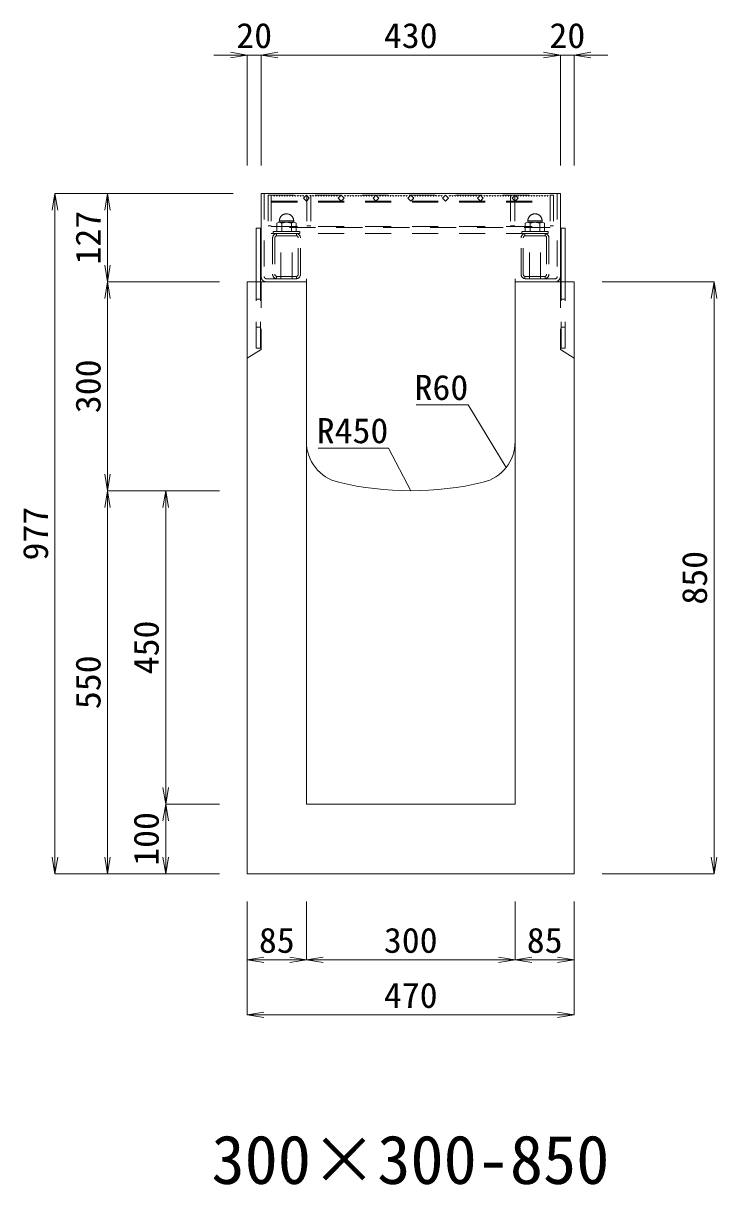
# Model space of a CAD drawing. Units: millimetres at full size; some dimension numbers follow another scale. Extents: x -734 to 58102, y 49499 to 87169.
# Drawn here: x 6753 to 7749, y 64926 to 66594 of the extents above; entities that cross this region are included whole.
import ezdxf
from ezdxf.enums import TextEntityAlignment as Align

# ---------------------------------------------------------------- set-up
doc = ezdxf.new("R2010")
doc.units = ezdxf.units.MM
doc.header["$LTSCALE"] = 50
doc.linetypes.add('USER1', pattern=[1.35, 0.75, -0.6])
doc.layers.add('0_2', color=7, linetype='Continuous')
for name, color, linetype, lineweight in [('寸法線', 7, 'Continuous', 13), ('引出線', 4, 'Continuous', 13), ('本体', 2, 'Continuous', 20), ('ｸﾞﾚｰﾁﾝｸﾞ', 7, 'USER1', 9)]:
    doc.layers.add(name, color=color, linetype=linetype, lineweight=lineweight)
doc.styles.add('ＭＳ 明朝', font='')
doc.styles.get('ＭＳ 明朝').set_extended_font_data('MS Mincho')

# ---------------------------------------------------------------- blocks, each defined once
blk = doc.blocks.new('open_arrow')
at = {"color": 0, "linetype": 'Continuous', "lineweight": -2}
blk.add_lwpolyline([(7.5, 1.25), (0, 0), (7.5, -1.25)], dxfattribs=at)

msp = doc.modelspace()

# ---------------------------------------------------------------- linework, layer by layer
at = {"layer": '寸法線'}
for p, q in [((7142.5, 66548.39), (7026.5, 66548.39)), ((7074.5, 66389.67), (7074.5, 66548.39)), ((7094.5, 66548.39), (7524.5, 66548.39)), ((7094.5, 66389.67), (7094.5, 66548.39)), ((7094.5, 66389.67), (7094.5, 66548.39)), ((7476.5, 66548.39), (7592.5, 66548.39)), ((7524.5, 66389.67), (7524.5, 66548.39)), ((7524.5, 66389.67), (7524.5, 66548.39)), ((7544.5, 66389.67), (7544.5, 66548.39)), ((6798.14, 65372.65), (6798.14, 66349.65)), ((7054.48, 66349.65), (6798.14, 66349.65)), ((6873.69, 66349.65), (6873.69, 66222.65)), ((7054.48, 66349.65), (6873.69, 66349.65)), ((7034.48, 66222.65), (6873.69, 66222.65)), ((6873.69, 66222.65), (6873.69, 65922.65)), ((7034.48, 66222.65), (6873.69, 66222.65)), ((7584.52, 66222.65), (7745.31, 66222.65)), ((7745.31, 66222.65), (7745.31, 65372.65)), ((6873.69, 65922.65), (6873.69, 65372.65)), ((7034.48, 65922.65), (6873.69, 65922.65)), ((7034.48, 65922.65), (6873.69, 65922.65)), ((6957.29, 65472.65), (6957.29, 65922.65)), ((7034.48, 65922.65), (6957.29, 65922.65)), ((7034.48, 65472.65), (6957.29, 65472.65)), ((6957.29, 65372.65), (6957.29, 65472.65)), ((7034.48, 65472.65), (6957.29, 65472.65)), ((7034.48, 65372.65), (6798.14, 65372.65)), ((7034.48, 65372.65), (6873.69, 65372.65)), ((7034.48, 65372.65), (6957.29, 65372.65)), ((7584.52, 65372.65), (7745.31, 65372.65)), ((7074.5, 65332.63), (7074.5, 65170.06)), ((7074.5, 65332.63), (7074.5, 65249.11)), ((7159.5, 65332.63), (7159.5, 65249.11)), ((7159.5, 65332.63), (7159.5, 65249.11)), ((7459.5, 65332.63), (7459.5, 65249.11)), ((7459.5, 65332.63), (7459.5, 65249.11)), ((7544.5, 65332.63), (7544.5, 65170.06)), ((7544.5, 65332.63), (7544.5, 65249.11)), ((7074.5, 65249.11), (7159.5, 65249.11)), ((7159.5, 65249.11), (7459.5, 65249.11)), ((7459.5, 65249.11), (7544.5, 65249.11)), ((7074.5, 65170.06), (7544.5, 65170.06))]:
    msp.add_line(p, q, dxfattribs=at)
at = {"layer": '引出線'}
for points in [[(7446.57, 65955.96), (7392.16, 66045.86), (7317.49, 66045.86)], [(7309.5, 65922.65), (7277.28, 65983.79), (7176.27, 65983.79)]]:
    msp.add_lwpolyline(points, dxfattribs=at)
at = {"layer": '本体'}
for p, q in [((7074.5, 66222.65), (7074.5, 65372.65)), ((7074.5, 66222.65), (7159.5, 66222.65)), ((7159.5, 65993.17), (7159.5, 66222.65)), ((7459.5, 65993.17), (7459.5, 66222.65)), ((7459.5, 66222.65), (7544.5, 66222.65)), ((7544.5, 65372.65), (7544.5, 66222.65)), ((7159.5, 65993.17), (7159.5, 65472.65)), ((7459.5, 65993.17), (7459.5, 65472.65)), ((7159.5, 65472.65), (7459.5, 65472.65)), ((7074.5, 65372.65), (7544.5, 65372.65))]:
    msp.add_line(p, q, dxfattribs=at)
at = {"layer": '本体', "linetype": 'USER1', "lineweight": 9}
for p, q in [((7094.51, 66222.65), (7094.51, 66125.65)), ((7524.51, 66222.65), (7524.51, 66125.65)), ((7074.51, 66113.14), (7094.51, 66125.65)), ((7544.51, 66113.14), (7524.51, 66125.65))]:
    msp.add_line(p, q, dxfattribs=at)
at = {"layer": '本体'}
for centre, radius, start, end in [((7219.5, 65993.17), 60, 180, 256.65785), ((7399.5, 65993.17), 60, 283.34237, 0), ((7309.5, 66372.65), 450, 256.65777, 283.34225)]:
    msp.add_arc(centre, radius, start, end, dxfattribs=at)
at = {"layer": 'ｸﾞﾚｰﾁﾝｸﾞ', "linetype": 'Continuous'}
for p, q in [((7094.5, 66349.65), (7524.5, 66349.65)), ((7094.5, 66230.28), (7094.5, 66349.65)), ((7524.5, 66222.65), (7524.5, 66349.65)), ((7093.5, 66299.64), (7087.5, 66299.64)), ((7087.5, 66222.65), (7087.5, 66299.64)), ((7093.5, 66222.65), (7093.5, 66299.64)), ((7525.5, 66299.64), (7531.5, 66299.64)), ((7525.5, 66222.65), (7525.5, 66299.64)), ((7531.5, 66222.65), (7531.5, 66299.64))]:
    msp.add_line(p, q, dxfattribs=at)
at = {"layer": 'ｸﾞﾚｰﾁﾝｸﾞ'}
for p, q in [((7099, 66349.65), (7099, 66230.15)), ((7104.5, 66347.15), (7104.5, 66303.15)), ((7109, 66347.15), (7109, 66303.15)), ((7109, 66347.15), (7109, 66292.15)), ((7109, 66338.65), (7510, 66338.65)), ((7109, 66337.15), (7510, 66337.15)), ((7112.2, 66347.15), (7113.1, 66345.05)), ((7113.1, 66345.05), (7114, 66347.15)), ((7116, 66347.15), (7116.9, 66345.05)), ((7116.9, 66345.05), (7117.8, 66347.15)), ((7119.8, 66347.15), (7120.7, 66345.05)), ((7120.7, 66345.05), (7121.6, 66347.15)), ((7123.6, 66347.15), (7124.5, 66345.05)), ((7124.5, 66345.05), (7125.4, 66347.15)), ((7127.4, 66347.15), (7128.3, 66345.05)), ((7128.3, 66345.05), (7129.2, 66347.15)), ((7131.2, 66347.15), (7132.1, 66345.05)), ((7132.1, 66345.05), (7133, 66347.15)), ((7135, 66347.15), (7135.9, 66345.05)), ((7135.9, 66345.05), (7136.8, 66347.15)), ((7138.8, 66347.15), (7139.7, 66345.05)), ((7139.7, 66345.05), (7140.6, 66347.15)), ((7142.6, 66347.15), (7143.5, 66345.05)), ((7143.5, 66345.05), (7144.4, 66347.15)), ((7146.4, 66347.15), (7147.3, 66345.05)), ((7147.3, 66345.05), (7148.2, 66347.15)), ((7150.2, 66347.15), (7151.1, 66345.05)), ((7151.1, 66345.05), (7152, 66347.15)), ((7154, 66347.15), (7154.9, 66345.05)), ((7154.9, 66345.05), (7155.8, 66347.15)), ((7159.5, 66347.15), (7155.26, 66342.91)), ((7155.26, 66342.91), (7159.5, 66338.66)), ((7163.74, 66342.91), (7159.5, 66347.15)), ((7159.5, 66338.66), (7163.74, 66342.91)), ((7159.5, 66338.66), (7160, 66339.16)), ((7160, 66347.15), (7160, 66303.15)), ((7164.5, 66347.15), (7165.4, 66345.05)), ((7165.4, 66345.05), (7166.3, 66347.15)), ((7166, 66347.15), (7166, 66303.15)), ((7168.3, 66347.15), (7169.2, 66345.05)), ((7169.2, 66345.05), (7170.1, 66347.15)), ((7172.1, 66347.15), (7173, 66345.05)), ((7173, 66345.05), (7173.9, 66347.15)), ((7175.9, 66347.15), (7176.8, 66345.05)), ((7176.8, 66345.05), (7177.7, 66347.15)), ((7179.7, 66347.15), (7180.6, 66345.05)), ((7180.6, 66345.05), (7181.5, 66347.15)), ((7183.5, 66347.15), (7184.4, 66345.05)), ((7184.4, 66345.05), (7185.3, 66347.15)), ((7187.3, 66347.15), (7188.2, 66345.05)), ((7188.2, 66345.05), (7189.1, 66347.15)), ((7191.1, 66347.15), (7192, 66345.05)), ((7192, 66345.05), (7192.9, 66347.15)), ((7194.9, 66347.15), (7195.8, 66345.05)), ((7195.8, 66345.05), (7196.7, 66347.15)), ((7198.7, 66347.15), (7199.6, 66345.05)), ((7199.6, 66345.05), (7200.5, 66347.15)), ((7202.5, 66347.15), (7203.4, 66345.05)), ((7203.4, 66345.05), (7204.3, 66347.15)), ((7209.5, 66347.15), (7205.26, 66342.91)), ((7205.26, 66342.91), (7209.5, 66338.66)), ((7213.74, 66342.91), (7209.5, 66347.15)), ((7209.5, 66338.66), (7213.74, 66342.91)), ((7214.5, 66347.15), (7215.4, 66345.05)), ((7215.4, 66345.05), (7216.3, 66347.15)), ((7218.3, 66347.15), (7219.2, 66345.05)), ((7219.2, 66345.05), (7220.1, 66347.15)), ((7222.1, 66347.15), (7223, 66345.05)), ((7223, 66345.05), (7223.9, 66347.15)), ((7225.9, 66347.15), (7226.8, 66345.05)), ((7226.8, 66345.05), (7227.7, 66347.15)), ((7229.7, 66347.15), (7230.6, 66345.05)), ((7230.6, 66345.05), (7231.5, 66347.15)), ((7233.5, 66347.15), (7234.4, 66345.05)), ((7234.4, 66345.05), (7235.3, 66347.15)), ((7237.3, 66347.15), (7238.2, 66345.05)), ((7238.2, 66345.05), (7239.1, 66347.15)), ((7241.1, 66347.15), (7242, 66345.05)), ((7242, 66345.05), (7242.9, 66347.15)), ((7244.9, 66347.15), (7245.8, 66345.05)), ((7245.8, 66345.05), (7246.7, 66347.15)), ((7248.7, 66347.15), (7249.6, 66345.05)), ((7249.6, 66345.05), (7250.5, 66347.15)), ((7252.5, 66347.15), (7253.4, 66345.05)), ((7253.4, 66345.05), (7254.3, 66347.15)), ((7259.5, 66347.15), (7255.26, 66342.91)), ((7255.26, 66342.91), (7259.5, 66338.66)), ((7263.74, 66342.91), (7259.5, 66347.15)), ((7259.5, 66338.66), (7263.74, 66342.91)), ((7264.5, 66347.15), (7265.4, 66345.05)), ((7265.4, 66345.05), (7266.3, 66347.15)), ((7268.3, 66347.15), (7269.2, 66345.05)), ((7269.2, 66345.05), (7270.1, 66347.15)), ((7272.1, 66347.15), (7273, 66345.05)), ((7273, 66345.05), (7273.9, 66347.15)), ((7275.9, 66347.15), (7276.8, 66345.05)), ((7276.8, 66345.05), (7277.7, 66347.15)), ((7279.7, 66347.15), (7280.6, 66345.05)), ((7280.6, 66345.05), (7281.5, 66347.15)), ((7283.5, 66347.15), (7284.4, 66345.05)), ((7284.4, 66345.05), (7285.3, 66347.15)), ((7287.3, 66347.15), (7288.2, 66345.05)), ((7288.2, 66345.05), (7289.1, 66347.15)), ((7291.1, 66347.15), (7292, 66345.05)), ((7292, 66345.05), (7292.9, 66347.15)), ((7294.9, 66347.15), (7295.8, 66345.05)), ((7295.8, 66345.05), (7296.7, 66347.15)), ((7298.7, 66347.15), (7299.6, 66345.05)), ((7299.6, 66345.05), (7300.5, 66347.15)), ((7302.5, 66347.15), (7303.4, 66345.05)), ((7303.4, 66345.05), (7304.3, 66347.15)), ((7309.5, 66347.15), (7305.26, 66342.91)), ((7305.26, 66342.91), (7309.5, 66338.66)), ((7309.5, 66347.15), (7313.74, 66342.91)), ((7313.74, 66342.91), (7309.5, 66338.66)), ((7315.6, 66345.05), (7314.7, 66347.15)), ((7316.5, 66347.15), (7315.6, 66345.05)), ((7319.4, 66345.05), (7318.5, 66347.15)), ((7320.3, 66347.15), (7319.4, 66345.05)), ((7323.2, 66345.05), (7322.3, 66347.15)), ((7324.1, 66347.15), (7323.2, 66345.05)), ((7327, 66345.05), (7326.1, 66347.15)), ((7327.9, 66347.15), (7327, 66345.05)), ((7330.8, 66345.05), (7329.9, 66347.15)), ((7331.7, 66347.15), (7330.8, 66345.05)), ((7334.6, 66345.05), (7333.7, 66347.15)), ((7335.5, 66347.15), (7334.6, 66345.05)), ((7338.4, 66345.05), (7337.5, 66347.15)), ((7339.3, 66347.15), (7338.4, 66345.05)), ((7342.2, 66345.05), (7341.3, 66347.15)), ((7343.1, 66347.15), (7342.2, 66345.05)), ((7346, 66345.05), (7345.1, 66347.15)), ((7346.9, 66347.15), (7346, 66345.05)), ((7349.8, 66345.05), (7348.9, 66347.15)), ((7350.7, 66347.15), (7349.8, 66345.05)), ((7353.6, 66345.05), (7352.7, 66347.15)), ((7354.5, 66347.15), (7353.6, 66345.05)), ((7355.26, 66342.91), (7359.5, 66347.15)), ((7359.5, 66338.66), (7355.26, 66342.91)), ((7359.5, 66347.15), (7363.74, 66342.91)), ((7363.74, 66342.91), (7359.5, 66338.66)), ((7365.6, 66345.05), (7364.7, 66347.15)), ((7366.5, 66347.15), (7365.6, 66345.05)), ((7369.4, 66345.05), (7368.5, 66347.15)), ((7370.3, 66347.15), (7369.4, 66345.05)), ((7373.2, 66345.05), (7372.3, 66347.15)), ((7374.1, 66347.15), (7373.2, 66345.05)), ((7377, 66345.05), (7376.1, 66347.15)), ((7377.9, 66347.15), (7377, 66345.05)), ((7380.8, 66345.05), (7379.9, 66347.15)), ((7381.7, 66347.15), (7380.8, 66345.05)), ((7384.6, 66345.05), (7383.7, 66347.15)), ((7385.5, 66347.15), (7384.6, 66345.05)), ((7388.4, 66345.05), (7387.5, 66347.15)), ((7389.3, 66347.15), (7388.4, 66345.05)), ((7392.2, 66345.05), (7391.3, 66347.15)), ((7393.1, 66347.15), (7392.2, 66345.05)), ((7396, 66345.05), (7395.1, 66347.15)), ((7396.9, 66347.15), (7396, 66345.05)), ((7399.8, 66345.05), (7398.9, 66347.15)), ((7400.7, 66347.15), (7399.8, 66345.05)), ((7403.6, 66345.05), (7402.7, 66347.15)), ((7404.5, 66347.15), (7403.6, 66345.05)), ((7405.26, 66342.91), (7409.5, 66347.15)), ((7409.5, 66338.66), (7405.26, 66342.91)), ((7409.5, 66347.15), (7413.74, 66342.91)), ((7413.74, 66342.91), (7409.5, 66338.66)), ((7415.6, 66345.05), (7414.7, 66347.15)), ((7416.5, 66347.15), (7415.6, 66345.05)), ((7419.4, 66345.05), (7418.5, 66347.15)), ((7420.3, 66347.15), (7419.4, 66345.05)), ((7423.2, 66345.05), (7422.3, 66347.15)), ((7424.1, 66347.15), (7423.2, 66345.05)), ((7427, 66345.05), (7426.1, 66347.15)), ((7427.9, 66347.15), (7427, 66345.05)), ((7430.8, 66345.05), (7429.9, 66347.15)), ((7431.7, 66347.15), (7430.8, 66345.05)), ((7434.6, 66345.05), (7433.7, 66347.15)), ((7435.5, 66347.15), (7434.6, 66345.05)), ((7438.4, 66345.05), (7437.5, 66347.15)), ((7439.3, 66347.15), (7438.4, 66345.05)), ((7442.2, 66345.05), (7441.3, 66347.15)), ((7443.1, 66347.15), (7442.2, 66345.05)), ((7446, 66345.05), (7445.1, 66347.15)), ((7446.9, 66347.15), (7446, 66345.05)), ((7449.8, 66345.05), (7448.9, 66347.15)), ((7450.7, 66347.15), (7449.8, 66345.05)), ((7453.6, 66345.05), (7452.7, 66347.15)), ((7453, 66347.15), (7453, 66303.15)), ((7454.5, 66347.15), (7453.6, 66345.05)), ((7455.26, 66342.91), (7459.5, 66347.15)), ((7459.5, 66338.66), (7455.26, 66342.91)), ((7459, 66347.15), (7459, 66303.15)), ((7459.5, 66338.66), (7459, 66339.16)), ((7459.5, 66347.15), (7463.74, 66342.91)), ((7463.74, 66342.91), (7459.5, 66338.66)), ((7464.1, 66345.05), (7463.2, 66347.15)), ((7465, 66347.15), (7464.1, 66345.05)), ((7467.9, 66345.05), (7467, 66347.15)), ((7468.8, 66347.15), (7467.9, 66345.05)), ((7471.7, 66345.05), (7470.8, 66347.15)), ((7472.6, 66347.15), (7471.7, 66345.05)), ((7475.5, 66345.05), (7474.6, 66347.15)), ((7476.4, 66347.15), (7475.5, 66345.05)), ((7479.3, 66345.05), (7478.4, 66347.15)), ((7480.2, 66347.15), (7479.3, 66345.05)), ((7483.1, 66345.05), (7482.2, 66347.15)), ((7484, 66347.15), (7483.1, 66345.05)), ((7486.9, 66345.05), (7486, 66347.15)), ((7487.8, 66347.15), (7486.9, 66345.05)), ((7490.7, 66345.05), (7489.8, 66347.15)), ((7491.6, 66347.15), (7490.7, 66345.05)), ((7494.5, 66345.05), (7493.6, 66347.15)), ((7495.4, 66347.15), (7494.5, 66345.05)), ((7498.3, 66345.05), (7497.4, 66347.15)), ((7499.2, 66347.15), (7498.3, 66345.05)), ((7502.1, 66345.05), (7501.2, 66347.15)), ((7503, 66347.15), (7502.1, 66345.05)), ((7505.9, 66345.05), (7505, 66347.15)), ((7506.8, 66347.15), (7505.9, 66345.05)), ((7510, 66347.15), (7510, 66303.15)), ((7510, 66347.15), (7510, 66292.15)), ((7514.5, 66347.15), (7514.5, 66303.15)), ((7520, 66349.65), (7520, 66230.15)), ((7104.5, 66303.15), (7109, 66303.15)), ((7117.15, 66306.95), (7120.61, 66308.15)), ((7117.15, 66295.15), (7117.15, 66306.95)), ((7120.61, 66310.15), (7141.39, 66310.15)), ((7120.61, 66308.15), (7120.61, 66310.15)), ((7120.61, 66308.15), (7124.08, 66306.95)), ((7141.39, 66308.15), (7120.61, 66308.15)), ((7124.08, 66306.95), (7131, 66308.15)), ((7124.08, 66295.15), (7124.08, 66306.95)), ((7131, 66308.15), (7137.93, 66306.95)), ((7137.93, 66306.95), (7141.39, 66308.15)), ((7137.93, 66306.95), (7137.93, 66295.15)), ((7141.39, 66310.15), (7141.39, 66308.15)), ((7141.39, 66308.15), (7144.85, 66306.95)), ((7144.85, 66306.95), (7144.85, 66295.15)), ((7160, 66303.15), (7166, 66303.15)), ((7459, 66303.15), (7453, 66303.15)), ((7477.61, 66308.15), (7474.15, 66306.95)), ((7474.15, 66306.95), (7474.15, 66295.15)), ((7498.39, 66310.15), (7477.61, 66310.15)), ((7477.61, 66310.15), (7477.61, 66308.15)), ((7481.07, 66306.95), (7477.61, 66308.15)), ((7477.61, 66308.15), (7498.39, 66308.15)), ((7488, 66308.15), (7481.07, 66306.95)), ((7481.07, 66306.95), (7481.07, 66295.15)), ((7494.92, 66306.95), (7488, 66308.15)), ((7498.39, 66308.15), (7494.92, 66306.95)), ((7494.92, 66295.15), (7494.92, 66306.95)), ((7498.39, 66308.15), (7498.39, 66310.15)), ((7501.85, 66306.95), (7498.39, 66308.15)), ((7501.85, 66295.15), (7501.85, 66306.95)), ((7514.5, 66303.15), (7510, 66303.15)), ((7109, 66302.15), (7510, 66302.15)), ((7510, 66300.65), (7109, 66300.65)), ((7109, 66292.15), (7510, 66292.15)), ((7112, 66295.15), (7150, 66295.15)), ((7112, 66295.15), (7131, 66295.15)), ((7112, 66292.15), (7112, 66295.15)), ((7150, 66292.15), (7112, 66292.15)), ((7116.5, 66292.09), (7116.5, 66288.82)), ((7131, 66295.15), (7117.15, 66295.15)), ((7144.6, 66292.15), (7117.4, 66292.15)), ((7144.6, 66292.15), (7117.4, 66292.15)), ((7144.6, 66288.95), (7117.4, 66288.95)), ((7123, 66227.15), (7123, 66292.15)), ((7123, 66292.15), (7139, 66292.15)), ((7131, 66295.15), (7124.08, 66295.15)), ((7144.85, 66295.15), (7131, 66295.15)), ((7139, 66227.15), (7139, 66292.15)), ((7145.5, 66292.09), (7145.5, 66288.82)), ((7150, 66295.15), (7150, 66292.15)), ((7507, 66295.15), (7469, 66295.15)), ((7469, 66295.15), (7469, 66292.15)), ((7469, 66292.15), (7507, 66292.15)), ((7473.5, 66292.09), (7473.5, 66288.82)), ((7474.15, 66295.15), (7488, 66295.15)), ((7474.4, 66292.15), (7501.6, 66292.15)), ((7474.4, 66292.15), (7501.6, 66292.15)), ((7474.4, 66288.95), (7501.6, 66288.95)), ((7480, 66227.15), (7480, 66292.15)), ((7496, 66292.15), (7480, 66292.15)), ((7488, 66295.15), (7501.85, 66295.15)), ((7507, 66295.15), (7488, 66295.15)), ((7488, 66295.15), (7494.92, 66295.15)), ((7496, 66227.15), (7496, 66292.15)), ((7502.5, 66292.09), (7502.5, 66288.82)), ((7507, 66292.15), (7507, 66295.15)), ((7111, 66285.75), (7111, 66233.55)), ((7114.2, 66285.75), (7114.2, 66233.55)), ((7147.8, 66233.55), (7147.8, 66285.75)), ((7151, 66233.55), (7151, 66285.75)), ((7468, 66233.55), (7468, 66285.75)), ((7471.2, 66233.55), (7471.2, 66285.75)), ((7504.8, 66285.75), (7504.8, 66233.55)), ((7508, 66285.75), (7508, 66233.55)), ((7087.5, 66127.65), (7087.5, 66222.65)), ((7093.5, 66127.65), (7093.5, 66222.65)), ((7102, 66227.15), (7159.5, 66227.15)), ((7116.5, 66230.48), (7116.5, 66227.21)), ((7117.4, 66230.35), (7144.6, 66230.35)), ((7117.4, 66227.15), (7144.6, 66227.15)), ((7145.5, 66230.48), (7145.5, 66227.21)), ((7159.5, 66227.15), (7159.5, 66222.65)), ((7517, 66227.15), (7459.5, 66227.15)), ((7459.5, 66227.15), (7459.5, 66222.65)), ((7473.5, 66230.48), (7473.5, 66227.21)), ((7501.6, 66230.35), (7474.4, 66230.35)), ((7501.6, 66227.15), (7474.4, 66227.15)), ((7502.5, 66230.48), (7502.5, 66227.21)), ((7525.5, 66127.65), (7525.5, 66222.65)), ((7531.5, 66127.65), (7531.5, 66222.65)), ((7087.5, 66197.65), (7093.5, 66197.65)), ((7525.5, 66197.65), (7531.5, 66197.65)), ((7087.5, 66157.65), (7093.5, 66157.65)), ((7525.5, 66157.65), (7531.5, 66157.65)), ((7093.5, 66127.65), (7087.5, 66127.65)), ((7525.5, 66127.65), (7531.5, 66127.65))]:
    msp.add_line(p, q, dxfattribs=at)
at = {"layer": 'ｸﾞﾚｰﾁﾝｸﾞ', "lineweight": 5}
msp.add_line((7104.5, 66347.15), (7514.5, 66347.15), dxfattribs=at)
at = {"layer": 'ｸﾞﾚｰﾁﾝｸﾞ'}
for centre, radius, start, end in [((7131, 66310.15), 10.25, 0, 180), ((7488, 66310.15), 10.25, 0, 180), ((7117.4, 66285.75), 6.4, 90, 180), ((7117.4, 66285.75), 3.2, 90, 180), ((7144.6, 66285.75), 6.4, 0, 90), ((7144.6, 66285.75), 3.2, 0, 90), ((7474.4, 66285.75), 6.4, 90, 180), ((7474.4, 66285.75), 3.2, 90, 180), ((7501.6, 66285.75), 6.4, 0, 90), ((7501.6, 66285.75), 3.2, 0, 90), ((7102, 66230.15), 7.5, 179.01874, 270), ((7102, 66230.15), 3, 180, 270), ((7117.4, 66233.55), 6.4, 180, 270), ((7117.4, 66233.55), 3.2, 180, 270), ((7144.6, 66233.55), 6.4, 270, 0), ((7144.6, 66233.55), 3.2, 270, 0), ((7474.4, 66233.55), 6.4, 180, 270), ((7474.4, 66233.55), 3.2, 180, 270), ((7501.6, 66233.55), 6.4, 270, 0), ((7501.6, 66233.55), 3.2, 270, 0), ((7517, 66230.15), 7.5, 270, 0), ((7517, 66230.15), 3, 270, 0)]:
    msp.add_arc(centre, radius, start, end, dxfattribs=at)

# ---------------------------------------------------------------- block references
at = {"layer": '寸法線', "xscale": 3.2, "yscale": 3.2}
for p, rotation in [((7074.5, 66548.39), 180), ((7524.5, 66548.39), 180), ((7524.5, 66548.39), 180), ((6798.14, 66349.65), 270), ((6873.69, 66349.65), 270), ((6873.69, 66222.65), 90), ((6873.69, 66222.65), 270), ((7745.31, 66222.65), 270), ((6873.69, 65922.65), 90), ((6873.69, 65922.65), 270), ((6957.29, 65922.65), 270), ((6957.29, 65472.65), 90), ((6957.29, 65472.65), 270), ((6798.14, 65372.65), 90), ((6873.69, 65372.65), 90), ((6957.29, 65372.65), 90), ((7745.31, 65372.65), 90), ((7159.5, 65249.11), 180), ((7459.5, 65249.11), 180), ((7544.5, 65249.11), 180), ((7544.5, 65170.06), 180)]:
    msp.add_blockref('open_arrow', p, dxfattribs=dict(at, rotation=rotation))
for p in [(7094.5, 66548.39), (7094.5, 66548.39), (7544.5, 66548.39), (7074.5, 65249.11), (7159.5, 65249.11), (7459.5, 65249.11), (7074.5, 65170.06)]:
    msp.add_blockref('open_arrow', p, dxfattribs=at)
at = {"layer": '引出線', "xscale": 0.0533, "yscale": 0.0533}
for p, rotation in [((7446.57, 65955.96), 121.2), ((7309.5, 65922.65), 117.8)]:
    msp.add_blockref('open_arrow', p, dxfattribs=dict(at, rotation=rotation))

# ---------------------------------------------------------------- texts
at = {"layer": '0_2', "style": 'ＭＳ 明朝'}
msp.add_text('300×300-850', height=70.05, dxfattribs=at).set_placement((7309.02, 64962.2), align=Align.MIDDLE_CENTER)
at = {"layer": '寸法線', "style": 'ＭＳ 明朝', "width": 1.05}
for s, p in [('20', (7084.5, 66576.41)), ('430', (7309.5, 66576.41)), ('20', (7534.5, 66576.41)), ('85', (7117, 65277.13)), ('300', (7309.5, 65277.13)), ('85', (7502, 65277.13)), ('470', (7309.5, 65198.08))]:
    msp.add_text(s, height=36.03, dxfattribs=at).set_placement(p, align=Align.MIDDLE_CENTER)
for s, p in [('127', (6845.67, 66286.15)), ('300', (6845.67, 66072.65)), ('977', (6770.12, 65861.15)), ('850', (7717.29, 65797.65)), ('450', (6929.27, 65697.65)), ('550', (6845.67, 65647.65)), ('100', (6929.27, 65422.65))]:
    msp.add_text(s, height=36.03, rotation=90, dxfattribs=at).set_placement(p, align=Align.MIDDLE_CENTER)
at = {"layer": '引出線', "style": 'ＭＳ 明朝', "width": 1.05}
for s, p in [('R60', (7392.16, 66089.06)), ('R450', (7277.28, 66026.99))]:
    msp.add_text(s, height=36.03, dxfattribs=at).set_placement(p, align=Align.TOP_RIGHT)

doc.saveas('drawing.dxf')
